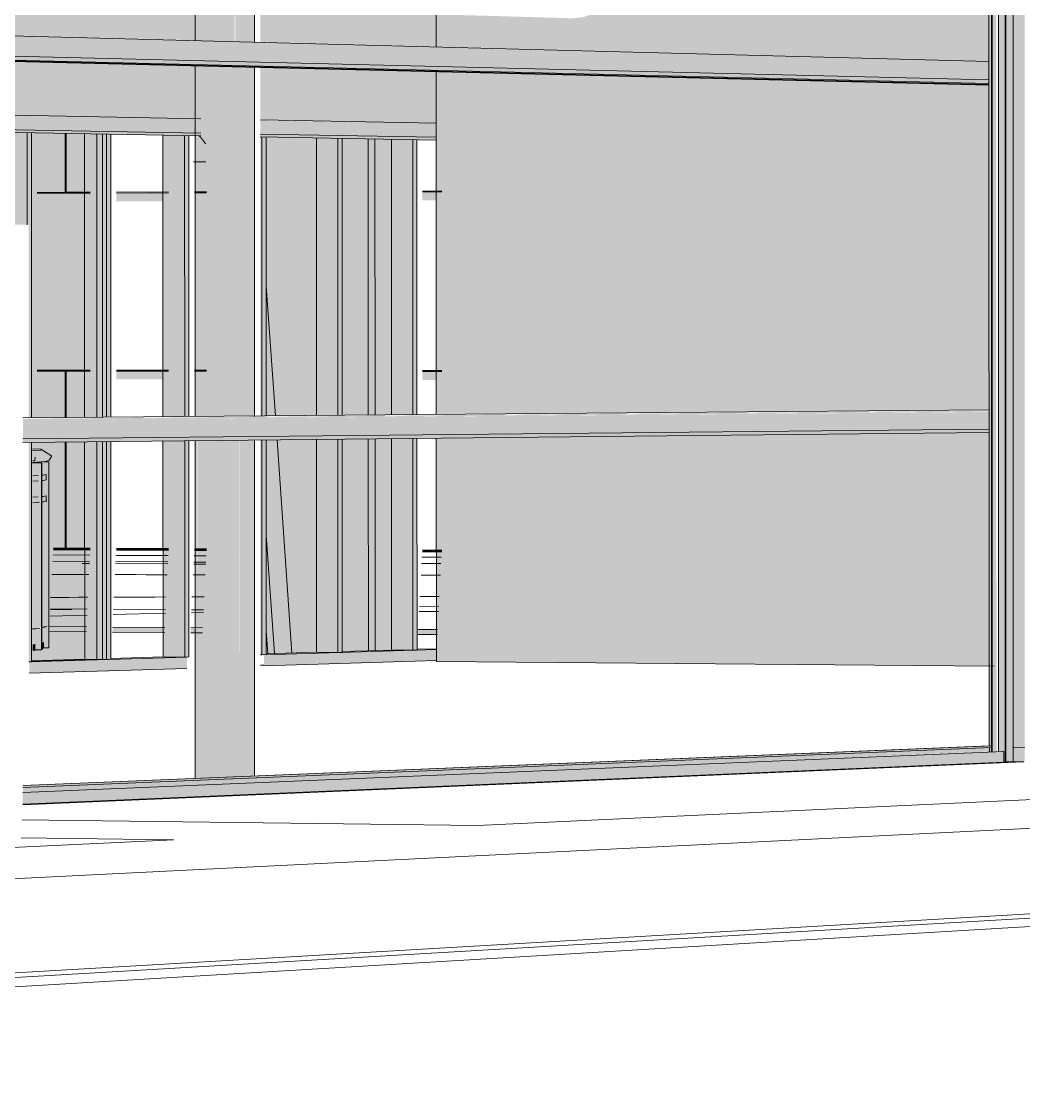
# Model space of a CAD drawing. Header units: inches. Extents: x 31156 to 31160, y -65 to 66.
# Drawn here: x 31156.4331 to 31156.4838, y 59.1287 to 59.1821 of the extents above; entities that cross this region are included whole.
import ezdxf

# ---------------------------------------------------------------- set-up
doc = ezdxf.new("R2010")
doc.units = ezdxf.units.IN
doc.header["$MEASUREMENT"] = 0
doc.linetypes.add('Dash 1_16_', pattern=[0.125, 0.0625, -0.0625])
doc.linetypes.add('Hidden', pattern=[0.28125, 0.1875, -0.09375])
for name, color, linetype, lineweight in [('A-FLOR', 192, 'Continuous', 13), ('A-FLOR-CLRS', 90, 'Dash 1_16_', 9), ('A-FLOR-HRAL', 11, 'Continuous', 9), ('A-FLOR-OTLN', 90, 'Continuous', 9), ('A-GLAZ-CURT', 52, 'Continuous', 9), ('A-GLAZ-CWMG', 51, 'Continuous', 9), ('A-PROP-SBCK', 71, 'Hidden', 50), ('A-WALL-PATT', 111, 'Continuous', 13), ('C-BLDG-PADS', 91, 'Continuous', 9), ('C-TOPO', 7, 'Continuous', 9), ('Conc', 7, 'Continuous', 9), ('EOP-PR', 4, 'Continuous', 9), ('I-WALL', 2, 'Continuous', 13), ('L-SITE-WALL', 31, 'Continuous', 13), ('Q-SPCQ', 91, 'Continuous', 9), ('S-BEAM', 12, 'Continuous', 9), ('S-COLS', 52, 'Continuous', 9)]:
    doc.layers.add(name, color=color, linetype=linetype, lineweight=lineweight)

# ---------------------------------------------------------------- blocks, each defined once
blk = doc.blocks.new('FP_7-Looking North East')
at = {"layer": 'Q-SPCQ'}
for p, q in [((31156.442134, 59.176327), (31156.442142, 59.176318)), ((31156.442142, 59.176318), (31156.44215, 59.176309)), ((31156.44215, 59.176309), (31156.442158, 59.1763)), ((31156.442158, 59.1763), (31156.442166, 59.176291)), ((31156.442166, 59.176291), (31156.442174, 59.176282)), ((31156.442174, 59.176282), (31156.442182, 59.176273)), ((31156.442182, 59.176273), (31156.442189, 59.176264)), ((31156.442189, 59.176264), (31156.442197, 59.176255)), ((31156.442197, 59.176255), (31156.442205, 59.176246)), ((31156.442205, 59.176246), (31156.442213, 59.176237)), ((31156.442213, 59.176237), (31156.44222, 59.176228)), ((31156.44222, 59.176228), (31156.442228, 59.176219)), ((31156.442228, 59.176219), (31156.442236, 59.17621)), ((31156.442236, 59.17621), (31156.442243, 59.1762)), ((31156.442243, 59.1762), (31156.442251, 59.176191)), ((31156.442251, 59.176191), (31156.442258, 59.176182)), ((31156.442258, 59.176182), (31156.442266, 59.176173)), ((31156.442266, 59.176173), (31156.442273, 59.176164)), ((31156.442273, 59.176164), (31156.44228, 59.176155)), ((31156.44228, 59.176155), (31156.442288, 59.176146)), ((31156.442288, 59.176146), (31156.442295, 59.176137)), ((31156.442295, 59.176137), (31156.442302, 59.176128)), ((31156.442302, 59.176128), (31156.442309, 59.176119)), ((31156.442309, 59.176119), (31156.442317, 59.17611)), ((31156.442317, 59.17611), (31156.442324, 59.176101)), ((31156.442324, 59.176101), (31156.442331, 59.176092)), ((31156.442331, 59.176092), (31156.442338, 59.176083)), ((31156.442338, 59.176083), (31156.442345, 59.176074)), ((31156.442345, 59.176074), (31156.442352, 59.176065)), ((31156.442352, 59.176065), (31156.442359, 59.176056)), ((31156.442359, 59.176056), (31156.442365, 59.176047)), ((31156.442365, 59.176047), (31156.442372, 59.176038)), ((31156.442372, 59.176038), (31156.442379, 59.176029)), ((31156.442379, 59.176029), (31156.442386, 59.17602)), ((31156.442386, 59.17602), (31156.442392, 59.176011)), ((31156.442392, 59.176011), (31156.442399, 59.176002)), ((31156.442399, 59.176002), (31156.442405, 59.175993)), ((31156.442405, 59.175993), (31156.442412, 59.175984)), ((31156.442412, 59.175984), (31156.442418, 59.175975)), ((31156.442418, 59.175975), (31156.442425, 59.175966)), ((31156.442425, 59.175966), (31156.442431, 59.175957)), ((31156.442431, 59.175957), (31156.442437, 59.175948)), ((31156.442437, 59.175948), (31156.442443, 59.175939)), ((31156.442443, 59.175939), (31156.44245, 59.17593)), ((31156.44245, 59.17593), (31156.442456, 59.175921)), ((31156.442456, 59.175921), (31156.442462, 59.175912))]:
    blk.add_line(p, q, dxfattribs=at)
blk = doc.blocks.new('FP_22-Looking North East')
at = {"layer": 'A-WALL-PATT', "lineweight": 9}
for p, q in [((31156.435376, 59.17645), (31156.435376, 59.173466)), ((31156.435421, 59.173466), (31156.435421, 59.176449)), ((31156.407569, 59.173371), (31156.407405, 59.173371)), ((31156.410889, 59.173383), (31156.409044, 59.173376)), ((31156.42443, 59.173429), (31156.421599, 59.173419)), ((31156.42443, 59.173383), (31156.421599, 59.173373)), ((31156.426899, 59.173437), (31156.425779, 59.173433)), ((31156.426855, 59.173391), (31156.425779, 59.173387)), ((31156.426856, 59.171893), (31156.426855, 59.173391)), ((31156.428559, 59.173443), (31156.426899, 59.173437)), ((31156.428559, 59.173397), (31156.426899, 59.173391)), ((31156.4269, 59.171892), (31156.426899, 59.173391)), ((31156.432628, 59.173457), (31156.429899, 59.173448)), ((31156.432628, 59.17341), (31156.429899, 59.173401)), ((31156.435376, 59.173466), (31156.433959, 59.173461)), ((31156.436638, 59.173424), (31156.433959, 59.173415)), ((31156.436638, 59.173471), (31156.435421, 59.173466)), ((31156.440592, 59.173484), (31156.43796, 59.173475)), ((31156.440592, 59.173437), (31156.43796, 59.173429)), ((31156.442508, 59.173491), (31156.441905, 59.173489)), ((31156.442508, 59.173444), (31156.441905, 59.173442)), ((31156.454386, 59.173531), (31156.453409, 59.173528)), ((31156.454386, 59.173484), (31156.453409, 59.173481)), ((31156.407569, 59.173325), (31156.407405, 59.173325)), ((31156.410029, 59.173334), (31156.409044, 59.17333)), ((31156.410029, 59.173334), (31156.410029, 59.171911)), ((31156.410889, 59.173337), (31156.410073, 59.173334)), ((31156.410073, 59.173334), (31156.410073, 59.171911)), ((31156.436639, 59.164479), (31156.433959, 59.164482)), ((31156.435377, 59.164434), (31156.433959, 59.164436)), ((31156.435377, 59.164434), (31156.435377, 59.162076)), ((31156.436639, 59.164433), (31156.435421, 59.164434)), ((31156.435422, 59.162076), (31156.435421, 59.164434)), ((31156.440592, 59.164475), (31156.437961, 59.164478)), ((31156.440592, 59.164428), (31156.437961, 59.164431)), ((31156.442509, 59.164473), (31156.441906, 59.164474)), ((31156.442509, 59.164426), (31156.441906, 59.164427)), ((31156.454387, 59.16446), (31156.453409, 59.164461)), ((31156.454387, 59.164413), (31156.453409, 59.164414)), ((31156.435377, 59.160833), (31156.435378, 59.155495)), ((31156.435422, 59.155495), (31156.435422, 59.160833)), ((31156.435378, 59.155495), (31156.434782, 59.155498)), ((31156.43664, 59.155488), (31156.435422, 59.155495)), ((31156.440593, 59.155466), (31156.437961, 59.155481)), ((31156.44251, 59.155455), (31156.441906, 59.155459)), ((31156.454388, 59.155389), (31156.45341, 59.155395))]:
    blk.add_line(p, q, dxfattribs=at)

msp = doc.modelspace()

# ---------------------------------------------------------------- hatches: boundary and pattern name
at = {"layer": 'A-FLOR', "lineweight": 5}
msp.add_hatch(color=256, dxfattribs=at).paths.add_polyline_path([(31156.436446, 59.151259), (31156.436444, 59.151515), (31156.434591, 59.151529), (31156.434591, 59.151273), (31156.436444, 59.151259)], flags=0)
h = msp.add_hatch(color=256, dxfattribs=at)
h.paths.add_polyline_path([(31156.45418, 59.151123), (31156.454177, 59.151381), (31156.453203, 59.151389), (31156.453203, 59.15113), (31156.454177, 59.151123)], flags=0)
h.paths.add_polyline_path([(31156.442312, 59.151214), (31156.442308, 59.151471), (31156.441709, 59.151475), (31156.441709, 59.151218), (31156.442308, 59.151214)], flags=0)
h.paths.add_polyline_path([(31156.440396, 59.151229), (31156.440395, 59.151485), (31156.437767, 59.151505), (31156.437767, 59.151249), (31156.440395, 59.151229)], flags=0)
h = msp.add_hatch(color=256, dxfattribs=at)
h.paths.add_polyline_path([(31156.433725, 59.150328), (31156.43387, 59.150349), (31156.43387, 59.150616), (31156.433725, 59.150599), (31156.433725, 59.150427)], flags=0)
h.paths.add_polyline_path([(31156.434194, 59.150412), (31156.434263, 59.150437), (31156.434263, 59.150707), (31156.434194, 59.150682), (31156.434194, 59.150556)], flags=0)
at = {"layer": 'A-FLOR-HRAL', "lineweight": 5}
h = msp.add_hatch(color=256, dxfattribs=at)
h.paths.add_polyline_path([(31156.434261, 59.160398), (31156.434288, 59.160424), (31156.434241, 59.160403)], flags=0)
h.paths.add_polyline_path([(31156.433722, 59.160087), (31156.434613, 59.160139), (31156.434596, 59.16022), (31156.434377, 59.160387), (31156.433961, 59.160455), (31156.433912, 59.160483), (31156.433724, 59.160399), (31156.433722, 59.160153)], flags=0)
h.paths.add_polyline_path([(31156.434613, 59.160139), (31156.434677, 59.160148), (31156.434667, 59.160248), (31156.434616, 59.16028)], flags=0)
h.paths.add_polyline_path([(31156.434467, 59.160377), (31156.43451, 59.16039), (31156.434288, 59.160424)], flags=0)
h.paths.add_polyline_path([(31156.434616, 59.16028), (31156.434599, 59.160332), (31156.434467, 59.160377)], flags=0)
h.paths.add_polyline_path([(31156.433971, 59.160419), (31156.434077, 59.160472), (31156.433969, 59.160427)], flags=0)
for points in [[(31156.433724, 59.159808), (31156.434241, 59.159851), (31156.434362, 59.159865), (31156.434405, 59.159905), (31156.434484, 59.159909), (31156.434619, 59.160001), (31156.434677, 59.160148), (31156.434239, 59.160109), (31156.433722, 59.160087), (31156.433723, 59.159816)], [(31156.434005, 59.159806), (31156.434005, 59.159821), (31156.433942, 59.159806)], [(31156.433726, 59.151402), (31156.434077, 59.151434), (31156.434077, 59.157808), (31156.433725, 59.15778), (31156.433726, 59.152617)], [(31156.434196, 59.151467), (31156.434446, 59.151539), (31156.434445, 59.157869), (31156.434402, 59.157855), (31156.434196, 59.157805), (31156.434196, 59.152617)], [(31156.434179, 59.150348), (31156.434191, 59.15035), (31156.434179, 59.152617)]]:
    msp.add_hatch(color=256, dxfattribs=at).paths.add_polyline_path(points, flags=0)
h = msp.add_hatch(color=256, dxfattribs=at)
h.paths.add_polyline_path([(31156.434009, 59.158076), (31156.434009, 59.158077), (31156.434009, 59.158077)], flags=0)
h.paths.add_polyline_path([(31156.434179, 59.150348), (31156.434179, 59.159806), (31156.433725, 59.159806), (31156.433731, 59.159162), (31156.434009, 59.15914), (31156.434009, 59.15889), (31156.433725, 59.158868), (31156.433732, 59.158077), (31156.434009, 59.158052), (31156.434009, 59.157808), (31156.434077, 59.157808), (31156.434077, 59.151434), (31156.433726, 59.151402), (31156.433726, 59.150619), (31156.433871, 59.150616), (31156.433871, 59.150349)], flags=0)
h = msp.add_hatch(color=256, dxfattribs=at)
h.paths.add_polyline_path([(31156.434275, 59.158912), (31156.434196, 59.15889), (31156.434196, 59.158138), (31156.434275, 59.158138), (31156.434275, 59.15889)], flags=0)
h.paths.add_polyline_path([(31156.434553, 59.150461), (31156.434553, 59.159853), (31156.434063, 59.159826), (31156.434196, 59.159807), (31156.434196, 59.159216), (31156.434402, 59.159204), (31156.434402, 59.158934), (31156.434275, 59.158912), (31156.434275, 59.158138), (31156.434402, 59.158125), (31156.434402, 59.157869), (31156.434445, 59.157869), (31156.434446, 59.151539), (31156.434196, 59.151434), (31156.434196, 59.150731), (31156.434264, 59.150707), (31156.434264, 59.150462)], flags=0)
h = msp.add_hatch(color=256, dxfattribs=at)
h.paths.add_polyline_path([(31156.433724, 59.158875), (31156.434008, 59.15889), (31156.434008, 59.159162), (31156.433724, 59.159146), (31156.433724, 59.159069)], flags=0)
h.paths.add_polyline_path([(31156.434192, 59.158906), (31156.4344, 59.158934), (31156.4344, 59.159204), (31156.434192, 59.159176), (31156.434192, 59.158988)], flags=0)
h = msp.add_hatch(color=256, dxfattribs=at)
h.paths.add_polyline_path([(31156.433724, 59.157787), (31156.434009, 59.157805), (31156.434008, 59.158076), (31156.433724, 59.158059), (31156.433724, 59.157982)], flags=0)
h.paths.add_polyline_path([(31156.434192, 59.157822), (31156.4344, 59.157855), (31156.4344, 59.158125), (31156.434192, 59.158093), (31156.434192, 59.157905)], flags=0)
at = {"layer": 'A-FLOR-HRAL', "lineweight": 5, "transparency": 33554466}
for points in [[(31156.433724, 59.151403), (31156.434077, 59.151434), (31156.434077, 59.157808), (31156.433724, 59.15779), (31156.433724, 59.152617)], [(31156.434078, 59.151434), (31156.434077, 59.157808), (31156.434008, 59.15778), (31156.434009, 59.151434), (31156.434077, 59.151434)], [(31156.434193, 59.151467), (31156.434446, 59.151539), (31156.434445, 59.157869), (31156.434192, 59.157805), (31156.434193, 59.152617)], [(31156.434446, 59.151539), (31156.434445, 59.157869), (31156.434376, 59.15785), (31156.434377, 59.15154)]]:
    msp.add_hatch(color=256, dxfattribs=at).paths.add_polyline_path(points, flags=0)
at = {"layer": 'A-GLAZ-CURT', "lineweight": 5, "transparency": 33554458}
h = msp.add_hatch(color=256, dxfattribs=at)
h.paths.add_polyline_path([(31156.433672, 59.149762), (31156.43725, 59.149871), (31156.437249, 59.160861), (31156.433672, 59.160824), (31156.433672, 59.149871)], flags=0)
h.paths.add_polyline_path([(31156.433672, 59.162069), (31156.437249, 59.162098), (31156.437248, 59.176402), (31156.433671, 59.176465), (31156.433672, 59.162231)], flags=0)
at = {"layer": 'A-GLAZ-CWMG', "lineweight": 5}
for points in [[(31156.482833, 59.144708), (31156.482829, 59.197), (31156.482774, 59.197002), (31156.482774, 59.196301), (31156.482492, 59.196301), (31156.482496, 59.145207), (31156.482778, 59.145205), (31156.482778, 59.144708), (31156.482829, 59.144708)], [(31156.482877, 59.144688), (31156.482873, 59.197261), (31156.482828, 59.197232), (31156.482832, 59.144689)], [(31156.482877, 59.144688), (31156.483239, 59.144704), (31156.483219, 59.197251), (31156.482873, 59.197261), (31156.482877, 59.145205)], [(31156.482049, 59.145188), (31156.482398, 59.145217), (31156.482394, 59.19632), (31156.482045, 59.19634), (31156.482049, 59.145205)], [(31156.433448, 59.171824), (31156.433447, 59.176469), (31156.432341, 59.176489), (31156.432341, 59.171834), (31156.433037, 59.171827)], [(31156.433561, 59.149169), (31156.437566, 59.149293), (31156.437566, 59.149871), (31156.433561, 59.14975)], [(31156.437566, 59.149293), (31156.441515, 59.149417), (31156.441515, 59.14999), (31156.437566, 59.149871)], [(31156.445409, 59.149538), (31156.449248, 59.149657), (31156.449248, 59.150223), (31156.445409, 59.150107)], [(31156.449248, 59.149657), (31156.453033, 59.149775), (31156.453033, 59.150337), (31156.449248, 59.150223)], [(31156.453033, 59.149775), (31156.454115, 59.149809), (31156.454112, 59.150369), (31156.453033, 59.150337)], [(31156.433232, 59.142557), (31156.482776, 59.144684), (31156.482776, 59.145216), (31156.433232, 59.143141)], [(31156.433234, 59.143393), (31156.482145, 59.145428), (31156.482145, 59.145511), (31156.433234, 59.143493)], [(31156.433234, 59.143143), (31156.482041, 59.145217), (31156.482041, 59.145489), (31156.433234, 59.143473)], [(31156.482145, 59.145192), (31156.482177, 59.145217), (31156.482145, 59.145205)]]:
    msp.add_hatch(color=256, dxfattribs=at).paths.add_polyline_path(points, flags=0)
h = msp.add_hatch(color=256, dxfattribs=at)
h.paths.add_polyline_path([(31156.482493, 59.180135), (31156.482831, 59.180137), (31156.482829, 59.196847), (31156.482774, 59.196846), (31156.482774, 59.196301), (31156.482492, 59.196301), (31156.482493, 59.180807)], flags=0)
h.paths.add_polyline_path([(31156.483236, 59.18014), (31156.48382, 59.180144), (31156.483819, 59.196862), (31156.483235, 59.196853), (31156.483236, 59.181012)], flags=0)
h = msp.add_hatch(color=256, dxfattribs=at)
h.paths.add_polyline_path([(31156.482041, 59.145188), (31156.482145, 59.145217), (31156.482145, 59.145419), (31156.482041, 59.145415), (31156.482041, 59.145205)], flags=0)
h.paths.add_polyline_path([(31156.482145, 59.145511), (31156.482141, 59.196004), (31156.482015, 59.196002), (31156.482041, 59.145512)], flags=0)
h.paths.add_polyline_path([(31156.482141, 59.196095), (31156.482141, 59.196335), (31156.482037, 59.196341), (31156.482037, 59.196101)], flags=0)
h = msp.add_hatch(color=256, dxfattribs=at)
h.paths.add_polyline_path([(31156.483823, 59.145428), (31156.48382, 59.180144), (31156.483236, 59.18014), (31156.483239, 59.145434)], flags=0)
h.paths.add_polyline_path([(31156.482833, 59.145439), (31156.482829, 59.180137), (31156.482493, 59.180135), (31156.482496, 59.145442), (31156.482829, 59.145439)], flags=0)
h = msp.add_hatch(color=256, dxfattribs=at)
h.paths.add_polyline_path([(31156.433535, 59.14975), (31156.433672, 59.149754), (31156.433671, 59.160824), (31156.433534, 59.160823), (31156.433535, 59.150217)], flags=0)
h.paths.add_polyline_path([(31156.433534, 59.162068), (31156.433671, 59.162069), (31156.43367, 59.176465), (31156.433447, 59.176469), (31156.433448, 59.171824), (31156.433534, 59.171823), (31156.433534, 59.162231)], flags=0)
h = msp.add_hatch(color=256, dxfattribs=at)
h.paths.add_polyline_path([(31156.43725, 59.149874), (31156.437249, 59.160861), (31156.436355, 59.160852), (31156.436356, 59.149877), (31156.436465, 59.14988)], flags=0)
h.paths.add_polyline_path([(31156.436355, 59.162091), (31156.437249, 59.162098), (31156.437248, 59.176402), (31156.436354, 59.176418), (31156.436355, 59.163318)], flags=0)
h = msp.add_hatch(color=256, dxfattribs=at)
h.paths.add_polyline_path([(31156.437456, 59.149872), (31156.437456, 59.160864), (31156.437249, 59.160861), (31156.43725, 59.149874)], flags=0)
h.paths.add_polyline_path([(31156.437249, 59.162098), (31156.437456, 59.1621), (31156.437455, 59.176399), (31156.437248, 59.176402), (31156.437249, 59.163317)], flags=0)
h = msp.add_hatch(color=256, dxfattribs=at)
h.paths.add_polyline_path([(31156.437456, 59.149868), (31156.437676, 59.149874), (31156.437676, 59.160866), (31156.437456, 59.160864), (31156.437456, 59.150217)], flags=0)
h.paths.add_polyline_path([(31156.437456, 59.1621), (31156.437675, 59.162102), (31156.437675, 59.176395), (31156.437455, 59.176399), (31156.437456, 59.16359)], flags=0)
h = msp.add_hatch(color=256, dxfattribs=at)
h.paths.add_polyline_path([(31156.441407, 59.149991), (31156.441406, 59.160904), (31156.440311, 59.160893), (31156.440312, 59.149996), (31156.44042, 59.149999)], flags=0)
h.paths.add_polyline_path([(31156.440311, 59.162123), (31156.441406, 59.162132), (31156.441405, 59.176329), (31156.44031, 59.176349), (31156.440311, 59.16223)], flags=0)
h = msp.add_hatch(color=256, dxfattribs=at)
h.paths.add_polyline_path([(31156.441407, 59.149987), (31156.441624, 59.149993), (31156.441623, 59.160907), (31156.441406, 59.160904), (31156.441407, 59.155022)], flags=0)
h.paths.add_polyline_path([(31156.441406, 59.162132), (31156.441623, 59.162134), (31156.441622, 59.176325), (31156.441405, 59.176329), (31156.441406, 59.16223)], flags=0)
h = msp.add_hatch(color=256, dxfattribs=at)
h.paths.add_polyline_path([(31156.445302, 59.150104), (31156.445301, 59.160945), (31156.445232, 59.160944), (31156.445233, 59.150105)], flags=0)
h.paths.add_polyline_path([(31156.445232, 59.162163), (31156.445301, 59.162164), (31156.4453, 59.176261), (31156.445231, 59.176262), (31156.445232, 59.16223)], flags=0)
h = msp.add_hatch(color=256, dxfattribs=at)
h.paths.add_polyline_path([(31156.445302, 59.150104), (31156.445516, 59.150111), (31156.445515, 59.160947), (31156.445301, 59.160945), (31156.445302, 59.155022)], flags=0)
h.paths.add_polyline_path([(31156.445301, 59.162164), (31156.445515, 59.162165), (31156.445514, 59.176257), (31156.4453, 59.176261), (31156.445301, 59.16223)], flags=0)
h = msp.add_hatch(color=256, dxfattribs=at)
h.paths.add_polyline_path([(31156.449142, 59.150224), (31156.449142, 59.160985), (31156.448057, 59.160973), (31156.448058, 59.150229), (31156.448445, 59.150229)], flags=0)
h.paths.add_polyline_path([(31156.448057, 59.162186), (31156.449141, 59.162195), (31156.44914, 59.176193), (31156.448056, 59.176212), (31156.448057, 59.16223)], flags=0)
h = msp.add_hatch(color=256, dxfattribs=at)
h.paths.add_polyline_path([(31156.449142, 59.15022), (31156.449353, 59.150226), (31156.449352, 59.160987), (31156.449142, 59.160985), (31156.449142, 59.155022)], flags=0)
h.paths.add_polyline_path([(31156.449141, 59.162195), (31156.449352, 59.162197), (31156.449351, 59.17619), (31156.44914, 59.176193), (31156.449141, 59.16359)], flags=0)
h = msp.add_hatch(color=256, dxfattribs=at)
h.paths.add_polyline_path([(31156.452929, 59.150338), (31156.452928, 59.161024), (31156.45185, 59.161013), (31156.451851, 59.150342), (31156.451954, 59.150346)], flags=0)
h.paths.add_polyline_path([(31156.45185, 59.162217), (31156.452928, 59.162226), (31156.452927, 59.176127), (31156.451849, 59.176146), (31156.45185, 59.16341)], flags=0)
h = msp.add_hatch(color=256, dxfattribs=at)
h.paths.add_polyline_path([(31156.452929, 59.150334), (31156.453137, 59.15034), (31156.453136, 59.161026), (31156.452928, 59.161024), (31156.452929, 59.155021)], flags=0)
h.paths.add_polyline_path([(31156.452928, 59.162226), (31156.453136, 59.162227), (31156.453135, 59.176123), (31156.452927, 59.176127), (31156.452928, 59.16359)], flags=0)
at = {"layer": 'A-GLAZ-CWMG'}
h = msp.add_hatch(color=256, dxfattribs=at)
h.paths.add_polyline_path([(31156.483779, 59.144698), (31156.483823, 59.1447), (31156.483823, 59.145428), (31156.483239, 59.145428), (31156.483239, 59.144704)], flags=0)
h.paths.add_polyline_path([(31156.482833, 59.144708), (31156.482829, 59.145439), (31156.482496, 59.145428), (31156.482496, 59.145207), (31156.482778, 59.145205), (31156.482778, 59.144709), (31156.482829, 59.144708)], flags=0)
at = {"layer": 'I-WALL', "lineweight": 5}
h = msp.add_hatch(color=256, dxfattribs=at)
h.paths.add_polyline_path([(31156.482279, 59.149525), (31156.482275, 59.161329), (31156.454112, 59.161036), (31156.454113, 59.14976), (31156.482275, 59.149525)], flags=0)
h.paths.add_polyline_path([(31156.454112, 59.162235), (31156.482278, 59.162466), (31156.482275, 59.178892), (31156.454111, 59.179571), (31156.454112, 59.163406)], flags=0)
h.paths.add_polyline_path([(31156.482277, 59.18008), (31156.482275, 59.187718), (31156.46785, 59.188186), (31156.468131, 59.187836), (31156.468449, 59.18721), (31156.468628, 59.186601), (31156.468692, 59.185931), (31156.468628, 59.185259), (31156.468439, 59.184613), (31156.468131, 59.184015), (31156.467717, 59.183491), (31156.467214, 59.18306), (31156.466639, 59.182737), (31156.465966, 59.182532), (31156.465368, 59.182466), (31156.462142, 59.182537), (31156.462003, 59.182466), (31156.461522, 59.182311), (31156.460991, 59.182253), (31156.454111, 59.182454), (31156.454111, 59.180825), (31156.482275, 59.18008)], flags=0)
at = {"layer": 'L-SITE-WALL', "lineweight": 5}
h = msp.add_hatch(color=256, dxfattribs=at)
h.paths.add_polyline_path([(31156.454111, 59.176951), (31156.45411, 59.179571), (31156.445228, 59.179784), (31156.445231, 59.177121), (31156.45411, 59.176951)], flags=0)
h.paths.add_polyline_path([(31156.442224, 59.177179), (31156.442222, 59.179857), (31156.418435, 59.180427), (31156.418437, 59.177634), (31156.442222, 59.177179)], flags=0)
h.paths.add_polyline_path([(31156.454111, 59.180825), (31156.45411, 59.182454), (31156.445228, 59.182713), (31156.445231, 59.181059), (31156.45411, 59.180825)], flags=0)
h.paths.add_polyline_path([(31156.442223, 59.181138), (31156.442222, 59.182801), (31156.418435, 59.183494), (31156.418437, 59.181764), (31156.442222, 59.181138)], flags=0)
h.paths.add_polyline_path([(31156.407775, 59.206897), (31156.405447, 59.207057), (31156.405451, 59.206952)], flags=0)
h = msp.add_hatch(color=256, dxfattribs=at)
h.paths.add_polyline_path([(31156.454111, 59.176947), (31156.454111, 59.176951), (31156.45411, 59.176947)], flags=0)
h.paths.add_polyline_path([(31156.442224, 59.177174), (31156.442222, 59.177179), (31156.442222, 59.177174)], flags=0)
at = {"layer": 'S-BEAM', "lineweight": 5}
for points in [[(31156.482016, 59.180003), (31156.482015, 59.180069), (31156.418146, 59.181733), (31156.418148, 59.181673), (31156.482015, 59.180003)], [(31156.436639, 59.164014), (31156.436638, 59.164455), (31156.433959, 59.164458), (31156.43396, 59.164017), (31156.436638, 59.164014)]]:
    msp.add_hatch(color=256, dxfattribs=at).paths.add_polyline_path(points, flags=0)
h = msp.add_hatch(color=256, dxfattribs=at)
h.paths.add_polyline_path([(31156.693753, 59.173959), (31156.693753, 59.174335), (31156.693172, 59.174334), (31156.693174, 59.173973)], flags=0)
h.paths.add_polyline_path([(31156.692153, 59.173998), (31156.692153, 59.174376), (31156.69147, 59.174375), (31156.691473, 59.174015)], flags=0)
h.paths.add_polyline_path([(31156.482016, 59.179138), (31156.482015, 59.180003), (31156.418146, 59.181673), (31156.418148, 59.1807), (31156.482015, 59.179138)], flags=0)
h = msp.add_hatch(color=256, dxfattribs=at)
h.paths.add_polyline_path([(31156.693753, 59.173852), (31156.693724, 59.17396), (31156.693172, 59.173973), (31156.693175, 59.173866), (31156.693592, 59.173856)], flags=0)
h.paths.add_polyline_path([(31156.691991, 59.173895), (31156.692108, 59.173999), (31156.69147, 59.174015), (31156.691474, 59.173907)], flags=0)
h.paths.add_polyline_path([(31156.482017, 59.178956), (31156.482015, 59.179138), (31156.418146, 59.1807), (31156.418149, 59.180495), (31156.482016, 59.178956)], flags=0)
h = msp.add_hatch(color=256, dxfattribs=at)
h.paths.add_polyline_path([(31156.69376, 59.173809), (31156.69376, 59.173828), (31156.69376, 59.173809)], flags=0)
h.paths.add_polyline_path([(31156.691651, 59.17386), (31156.691651, 59.173878), (31156.691651, 59.17386)], flags=0)
h.paths.add_polyline_path([(31156.482024, 59.178882), (31156.482022, 59.178914), (31156.418152, 59.180448), (31156.418155, 59.180413), (31156.482023, 59.178882)], flags=0)
h = msp.add_hatch(color=256, dxfattribs=at)
h.paths.add_polyline_path([(31156.69376, 59.173828), (31156.693757, 59.173852), (31156.69376, 59.173828)], flags=0)
h.paths.add_polyline_path([(31156.691651, 59.173878), (31156.691651, 59.173903), (31156.69148, 59.173882)], flags=0)
h.paths.add_polyline_path([(31156.482024, 59.178914), (31156.482023, 59.178956), (31156.418153, 59.180495), (31156.418155, 59.180448), (31156.482022, 59.178914)], flags=0)
h = msp.add_hatch(color=256, dxfattribs=at)
h.paths.add_polyline_path([(31156.454111, 59.17691), (31156.45411, 59.176947), (31156.445229, 59.177097), (31156.445231, 59.177079), (31156.45411, 59.17691)], flags=0)
h.paths.add_polyline_path([(31156.442224, 59.177136), (31156.442222, 59.177174), (31156.418436, 59.177605), (31156.418438, 59.17759), (31156.442222, 59.177136)], flags=0)
h = msp.add_hatch(color=256, dxfattribs=at)
h.paths.add_polyline_path([(31156.454111, 59.176245), (31156.45411, 59.17691), (31156.445229, 59.177079), (31156.445231, 59.176403), (31156.45411, 59.176245)], flags=0)
h.paths.add_polyline_path([(31156.442224, 59.176457), (31156.442222, 59.177136), (31156.418436, 59.17759), (31156.418438, 59.176881), (31156.442222, 59.176457)], flags=0)
h = msp.add_hatch(color=256, dxfattribs=at)
h.paths.add_polyline_path([(31156.454112, 59.176106), (31156.45411, 59.176245), (31156.445229, 59.176403), (31156.445231, 59.176262), (31156.45411, 59.176106)], flags=0)
h.paths.add_polyline_path([(31156.442224, 59.176315), (31156.442222, 59.176457), (31156.418436, 59.176881), (31156.418438, 59.176733), (31156.442223, 59.176315)], flags=0)
h = msp.add_hatch(color=256, dxfattribs=at)
h.paths.add_polyline_path([(31156.421599, 59.172956), (31156.42443, 59.172965), (31156.42443, 59.173403), (31156.421599, 59.173394)], flags=0)
h.paths.add_polyline_path([(31156.425779, 59.172969), (31156.428559, 59.172978), (31156.428559, 59.173417), (31156.425779, 59.173408)], flags=0)
h.paths.add_polyline_path([(31156.433959, 59.172995), (31156.436638, 59.173004), (31156.436638, 59.173445), (31156.433959, 59.173436)], flags=0)
h = msp.add_hatch(color=256, dxfattribs=at)
h.paths.add_polyline_path([(31156.429899, 59.172982), (31156.432628, 59.172991), (31156.432628, 59.173431), (31156.429899, 59.173422)], flags=0)
h.paths.add_polyline_path([(31156.43796, 59.173008), (31156.440592, 59.173017), (31156.440592, 59.173458), (31156.43796, 59.17345)], flags=0)
h.paths.add_polyline_path([(31156.441905, 59.173021), (31156.442509, 59.173023), (31156.442507, 59.173465), (31156.441905, 59.173463)], flags=0)
h.paths.add_polyline_path([(31156.453409, 59.173057), (31156.454386, 59.173061), (31156.454385, 59.173505), (31156.453409, 59.173502)], flags=0)
h = msp.add_hatch(color=256, dxfattribs=at)
h.paths.add_polyline_path([(31156.454387, 59.163991), (31156.454385, 59.164436), (31156.45341, 59.164437), (31156.453411, 59.163992), (31156.454385, 59.163991)], flags=0)
h.paths.add_polyline_path([(31156.442509, 59.164006), (31156.442507, 59.164448), (31156.441906, 59.164449), (31156.441907, 59.164007), (31156.442507, 59.164006)], flags=0)
h.paths.add_polyline_path([(31156.440593, 59.164009), (31156.440592, 59.164451), (31156.437961, 59.164453), (31156.437962, 59.164012), (31156.440592, 59.164009)], flags=0)
h = msp.add_hatch(color=256, dxfattribs=at)
h.paths.add_polyline_path([(31156.433234, 59.161967), (31156.482018, 59.162383), (31156.482015, 59.162441), (31156.433234, 59.162026), (31156.433234, 59.161975)], flags=0)
h.paths.add_polyline_path([(31156.691472, 59.164112), (31156.692109, 59.164147), (31156.692082, 59.164157), (31156.691472, 59.164131)], flags=0)
h.paths.add_polyline_path([(31156.693173, 59.164126), (31156.693754, 59.164151), (31156.693753, 59.164171), (31156.693173, 59.164145)], flags=0)
h = msp.add_hatch(color=256, dxfattribs=at)
h.paths.add_polyline_path([(31156.433234, 59.16102), (31156.482018, 59.161507), (31156.482015, 59.162372), (31156.433234, 59.161967), (31156.433234, 59.161036)], flags=0)
h.paths.add_polyline_path([(31156.691472, 59.163601), (31156.692154, 59.163607), (31156.692153, 59.164117), (31156.691472, 59.164112)], flags=0)
h.paths.add_polyline_path([(31156.693173, 59.163618), (31156.693754, 59.163623), (31156.693753, 59.164131), (31156.693173, 59.164126)], flags=0)
h = msp.add_hatch(color=256, dxfattribs=at)
h.paths.add_polyline_path([(31156.433234, 59.16083), (31156.482018, 59.161334), (31156.482015, 59.161507), (31156.433234, 59.16102)], flags=0)
h.paths.add_polyline_path([(31156.691472, 59.163498), (31156.691992, 59.163504), (31156.692108, 59.163607), (31156.691472, 59.163601)], flags=0)
h.paths.add_polyline_path([(31156.693174, 59.163516), (31156.693755, 59.163522), (31156.693725, 59.163623), (31156.693173, 59.163618)], flags=0)
at = {"layer": 'S-COLS', "lineweight": 5}
h = msp.add_hatch(color=256, dxfattribs=at)
h.paths.add_polyline_path([(31156.442052, 59.143862), (31156.443939, 59.14394), (31156.443938, 59.16094), (31156.442051, 59.16092), (31156.442052, 59.144135)], flags=0)
h.paths.add_polyline_path([(31156.442051, 59.162145), (31156.443938, 59.162163), (31156.443937, 59.179795), (31156.44205, 59.179841), (31156.442051, 59.162167)], flags=0)
h.paths.add_polyline_path([(31156.443937, 59.18107), (31156.443936, 59.19819), (31156.443034, 59.19824), (31156.443062, 59.195661), (31156.443119, 59.195597), (31156.443759, 59.195563), (31156.443737, 59.195459), (31156.442049, 59.195435), (31156.44205, 59.18112), (31156.443759, 59.181075)], flags=0)
h = msp.add_hatch(color=256, dxfattribs=at)
h.paths.add_polyline_path([(31156.443939, 59.14394), (31156.444181, 59.14395), (31156.444162, 59.160942), (31156.443938, 59.16094), (31156.443939, 59.144114)], flags=0)
h.paths.add_polyline_path([(31156.443938, 59.16216), (31156.44418, 59.162163), (31156.444179, 59.179789), (31156.443937, 59.179795), (31156.443938, 59.162163)], flags=0)
h.paths.add_polyline_path([(31156.444179, 59.181064), (31156.444178, 59.198176), (31156.443936, 59.19819), (31156.443968, 59.18107), (31156.44414, 59.181065)], flags=0)
h = msp.add_hatch(color=256, dxfattribs=at)
h.paths.add_polyline_path([(31156.444181, 59.14395), (31156.444923, 59.143981), (31156.444922, 59.16095), (31156.44418, 59.160943), (31156.444181, 59.14472)], flags=0)
h.paths.add_polyline_path([(31156.44418, 59.162162), (31156.444922, 59.162168), (31156.444921, 59.179771), (31156.444179, 59.179789), (31156.44418, 59.162235)], flags=0)
h.paths.add_polyline_path([(31156.444921, 59.181045), (31156.444919, 59.198133), (31156.444178, 59.198176), (31156.444179, 59.181064), (31156.444854, 59.181046)], flags=0)
h = msp.add_hatch(color=256, dxfattribs=at)
h.paths.add_polyline_path([(31156.441936, 59.143857), (31156.442052, 59.143862), (31156.442027, 59.16092), (31156.441935, 59.160919), (31156.441936, 59.144138)], flags=0)
h.paths.add_polyline_path([(31156.441935, 59.162144), (31156.442051, 59.162167), (31156.44205, 59.179841), (31156.441934, 59.179843), (31156.441935, 59.162167)], flags=0)
h.paths.add_polyline_path([(31156.44205, 59.18112), (31156.442049, 59.195448), (31156.441933, 59.195431), (31156.441946, 59.181123), (31156.441997, 59.181122)], flags=0)
h = msp.add_hatch(color=256, dxfattribs=at)
h.paths.add_polyline_path([(31156.446824, 59.150191), (31156.448065, 59.150231), (31156.448064, 59.160973), (31156.446072, 59.160952), (31156.446822, 59.150222)], flags=0)
h.paths.add_polyline_path([(31156.44936, 59.150267), (31156.450681, 59.150337), (31156.450675, 59.161), (31156.449359, 59.160987), (31156.44936, 59.150337)], flags=0)
h.paths.add_polyline_path([(31156.445987, 59.162169), (31156.448065, 59.162186), (31156.448064, 59.176213), (31156.445528, 59.176257), (31156.44553, 59.168703), (31156.445982, 59.16223)], flags=0)
h.paths.add_polyline_path([(31156.449359, 59.162196), (31156.45068, 59.162207), (31156.450675, 59.176167), (31156.449358, 59.17619), (31156.449359, 59.163414)], flags=0)
h = msp.add_hatch(color=256, dxfattribs=at)
h.paths.add_polyline_path([(31156.45068, 59.150307), (31156.451017, 59.150337), (31156.451016, 59.161004), (31156.450679, 59.161), (31156.45068, 59.15032)], flags=0)
h.paths.add_polyline_path([(31156.450679, 59.162207), (31156.451016, 59.16221), (31156.451015, 59.17616), (31156.450678, 59.176166), (31156.450679, 59.163406)], flags=0)
h = msp.add_hatch(color=256, dxfattribs=at)
h.paths.add_polyline_path([(31156.451017, 59.150317), (31156.451851, 59.150346), (31156.451849, 59.161013), (31156.451016, 59.161004), (31156.451017, 59.150337)], flags=0)
h.paths.add_polyline_path([(31156.451016, 59.16221), (31156.45185, 59.162217), (31156.451849, 59.176146), (31156.451015, 59.17616), (31156.451016, 59.16359)], flags=0)
h = msp.add_hatch(color=256, dxfattribs=at)
h.paths.add_polyline_path([(31156.445946, 59.150164), (31156.446822, 59.150222), (31156.446072, 59.160952), (31156.445528, 59.160947), (31156.445528, 59.156137), (31156.445941, 59.150223)], flags=0)
h.paths.add_polyline_path([(31156.445528, 59.162165), (31156.445987, 59.162169), (31156.445528, 59.168722), (31156.445528, 59.16223)], flags=0)
h = msp.add_hatch(color=256, dxfattribs=at)
h.paths.add_polyline_path([(31156.442028, 59.143861), (31156.442034, 59.143861), (31156.442028, 59.144138)], flags=0)
h.paths.add_polyline_path([(31156.442027, 59.162144), (31156.442033, 59.162167), (31156.442027, 59.162167)], flags=0)
h = msp.add_hatch(color=256, dxfattribs=at)
h.paths.add_polyline_path([(31156.442034, 59.143861), (31156.442052, 59.143862), (31156.442034, 59.14472)], flags=0)
h.paths.add_polyline_path([(31156.442033, 59.162144), (31156.442051, 59.162145), (31156.442033, 59.162235)], flags=0)
h = msp.add_hatch(color=256, dxfattribs=at)
h.paths.add_polyline_path([(31156.444923, 59.143981), (31156.444934, 59.143981), (31156.444923, 59.144145)], flags=0)
h.paths.add_polyline_path([(31156.444922, 59.162168), (31156.444933, 59.162169), (31156.444922, 59.162169)], flags=0)
msp.add_hatch(color=256, dxfattribs=at).paths.add_polyline_path([(31156.44561, 59.150154), (31156.445946, 59.150164), (31156.445528, 59.156143), (31156.445528, 59.151327), (31156.445605, 59.150223)], flags=0)

# ---------------------------------------------------------------- linework, layer by layer
at = {"layer": 'A-FLOR'}
for p, q in [((31156.436616, 59.155134), (31156.434759, 59.155145)), ((31156.440569, 59.155111), (31156.437938, 59.155126)), ((31156.442486, 59.1551), (31156.441882, 59.155104)), ((31156.454363, 59.155032), (31156.453385, 59.155038)), ((31156.434591, 59.151529), (31156.436446, 59.151515)), ((31156.437767, 59.151505), (31156.440396, 59.151485)), ((31156.441709, 59.151475), (31156.442312, 59.151471)), ((31156.436446, 59.151259), (31156.434591, 59.151273)), ((31156.440396, 59.151229), (31156.437767, 59.151249)), ((31156.442312, 59.151214), (31156.441709, 59.151218)), ((31156.453203, 59.151389), (31156.45418, 59.151381)), ((31156.45418, 59.151123), (31156.453203, 59.15113)), ((31156.43374, 59.150599), (31156.43387, 59.150616)), ((31156.434274, 59.150727), (31156.434274, 59.150458)), ((31156.43387, 59.150344), (31156.43374, 59.150328))]:
    msp.add_line(p, q, dxfattribs=at)
for points in [[(31156.434211, 59.150682, 0), (31156.434263, 59.150707, 0), (31156.434277, 59.150727, 0)], [(31156.434277, 59.150458, 0), (31156.434263, 59.150437, 0), (31156.434211, 59.150412, 0)]]:
    msp.add_polyline3d(points, dxfattribs=at)
at = {"layer": 'A-FLOR-CLRS', "linetype": 'Continuous'}
for p, q in [((31156.454239, 59.152565), (31156.453261, 59.152539)), ((31156.436474, 59.152102), (31156.434615, 59.152053)), ((31156.440431, 59.152205), (31156.437797, 59.152136)), ((31156.442349, 59.152255), (31156.441745, 59.152239))]:
    msp.add_line(p, q, dxfattribs=at)
at = {"layer": 'A-FLOR-HRAL'}
for p, q in [((31156.433725, 59.160418), (31156.434139, 59.160438)), ((31156.434179, 59.159806), (31156.433725, 59.159807)), ((31156.434191, 59.159807), (31156.434179, 59.159806)), ((31156.434179, 59.150348), (31156.434179, 59.159806)), ((31156.434191, 59.159807), (31156.434191, 59.15035)), ((31156.434553, 59.159853), (31156.434245, 59.159854)), ((31156.434553, 59.150461), (31156.434553, 59.159853)), ((31156.433737, 59.159146), (31156.434008, 59.159162)), ((31156.434412, 59.159214), (31156.434412, 59.158944)), ((31156.433737, 59.158875), (31156.434008, 59.15889)), ((31156.433737, 59.158059), (31156.434008, 59.158076)), ((31156.434412, 59.158136), (31156.434412, 59.157867)), ((31156.433737, 59.157787), (31156.433951, 59.157801)), ((31156.434077, 59.157808), (31156.433942, 59.157801)), ((31156.433951, 59.157801), (31156.434009, 59.157805)), ((31156.434445, 59.157869), (31156.434401, 59.157862)), ((31156.434193, 59.151467), (31156.434446, 59.151539)), ((31156.434377, 59.15154), (31156.434194, 59.151487)), ((31156.433724, 59.151403), (31156.434077, 59.151434)), ((31156.434008, 59.151434), (31156.433725, 59.151409)), ((31156.434264, 59.150462), (31156.434553, 59.150461)), ((31156.433871, 59.150349), (31156.434179, 59.150348)), ((31156.434179, 59.150348), (31156.434191, 59.15035))]:
    msp.add_line(p, q, dxfattribs=at)
for points in [[(31156.433722, 59.159817, 0), (31156.434384, 59.159859, 0), (31156.434559, 59.159935, 0), (31156.434684, 59.160115, 0), (31156.434688, 59.160156, 0)], [(31156.433732, 59.160501, 0), (31156.434135, 59.160488, 0), (31156.434688, 59.160156, 0)], [(31156.433733, 59.159906, 0), (31156.433834, 59.159904, 0), (31156.433852, 59.160091, 0)], [(31156.434206, 59.159176, 0), (31156.434272, 59.159183, 0), (31156.4344, 59.159204, 0), (31156.434415, 59.159214, 0)], [(31156.434206, 59.158905, 0), (31156.434272, 59.158912, 0), (31156.4344, 59.158934, 0), (31156.434415, 59.158944, 0)], [(31156.434206, 59.158093, 0), (31156.434272, 59.158101, 0), (31156.4344, 59.158125, 0), (31156.434415, 59.158136, 0)], [(31156.434206, 59.157822, 0), (31156.434272, 59.15783, 0), (31156.4344, 59.157855, 0), (31156.434415, 59.157866, 0)]]:
    msp.add_polyline3d(points, dxfattribs=at)
at = {"layer": 'A-FLOR-OTLN'}
for p, q in [((31156.436601, 59.154818), (31156.434745, 59.154829)), ((31156.436597, 59.154718), (31156.436228, 59.15472)), ((31156.44055, 59.154695), (31156.437918, 59.15471)), ((31156.440554, 59.154795), (31156.437923, 59.15481)), ((31156.442466, 59.154683), (31156.441862, 59.154687)), ((31156.442471, 59.154783), (31156.441867, 59.154787)), ((31156.454347, 59.154713), (31156.453369, 59.154719)), ((31156.434631, 59.152396), (31156.435709, 59.152388)), ((31156.434632, 59.152423), (31156.436488, 59.15241)), ((31156.437809, 59.1524), (31156.440439, 59.152382)), ((31156.441752, 59.152372), (31156.442355, 59.152368)), ((31156.453248, 59.152291), (31156.454225, 59.152284))]:
    msp.add_line(p, q, dxfattribs=at)
for points in [[(31156.434705, 59.154165, 0), (31156.435324, 59.154162, 0), (31156.435944, 59.15416, 0), (31156.436565, 59.154158, 0)], [(31156.437892, 59.154154, 0), (31156.438417, 59.154152, 0), (31156.438942, 59.154151, 0), (31156.439468, 59.154149, 0), (31156.439995, 59.154148, 0), (31156.440521, 59.154146, 0)], [(31156.441835, 59.154143, 0), (31156.442137, 59.154143, 0), (31156.44244, 59.154142, 0)], [(31156.453341, 59.154128, 0), (31156.453834, 59.154128, 0), (31156.454327, 59.154128, 0)], [(31156.434631, 59.153001, 0), (31156.435092, 59.153003, 0), (31156.435555, 59.153005, 0), (31156.436022, 59.153007, 0), (31156.436491, 59.153009, 0)], [(31156.437833, 59.153015, 0), (31156.438349, 59.153017, 0), (31156.438868, 59.153019, 0), (31156.43939, 59.153021, 0), (31156.439915, 59.153022, 0), (31156.440444, 59.153024, 0)], [(31156.441775, 59.153028, 0), (31156.442078, 59.153029, 0), (31156.442382, 59.15303, 0)], [(31156.453274, 59.153044, 0), (31156.453761, 59.153044, 0), (31156.454249, 59.153044, 0)]]:
    msp.add_polyline3d(points, dxfattribs=at)
at = {"layer": 'A-GLAZ-CURT'}
for p, q in [((31156.436973, 59.176407), (31156.436974, 59.162096)), ((31156.437249, 59.162098), (31156.437248, 59.176402)), ((31156.436974, 59.160859), (31156.436975, 59.149872)), ((31156.43725, 59.14987), (31156.437249, 59.160861)), ((31156.436975, 59.149872), (31156.433673, 59.149773)), ((31156.436975, 59.149872), (31156.43725, 59.14987)), ((31156.433672, 59.149762), (31156.43725, 59.14987))]:
    msp.add_line(p, q, dxfattribs=at)
at = {"layer": 'A-GLAZ-CWMG'}
for p, q in [((31156.482832, 59.144689), (31156.482828, 59.197232)), ((31156.482877, 59.144688), (31156.482873, 59.197233)), ((31156.483239, 59.144704), (31156.483235, 59.197251)), ((31156.482145, 59.14519), (31156.482141, 59.196338)), ((31156.482177, 59.145191), (31156.482173, 59.196336)), ((31156.482496, 59.145204), (31156.482492, 59.196318)), ((31156.482019, 59.145506), (31156.482015, 59.196011)), ((31156.433447, 59.176469), (31156.433448, 59.171824)), ((31156.43367, 59.176465), (31156.433671, 59.162069)), ((31156.436355, 59.162091), (31156.436354, 59.176418)), ((31156.437455, 59.176399), (31156.437456, 59.1621)), ((31156.437675, 59.176395), (31156.437675, 59.162102)), ((31156.440311, 59.162123), (31156.44031, 59.176349)), ((31156.441405, 59.176329), (31156.441406, 59.162132)), ((31156.441622, 59.176325), (31156.441623, 59.162134)), ((31156.4453, 59.176261), (31156.445301, 59.162164)), ((31156.445514, 59.176257), (31156.445515, 59.162165)), ((31156.448057, 59.162186), (31156.448056, 59.176212)), ((31156.44914, 59.176193), (31156.449141, 59.162195)), ((31156.449351, 59.17619), (31156.449352, 59.162197)), ((31156.45185, 59.162217), (31156.451849, 59.176146)), ((31156.452927, 59.176127), (31156.452928, 59.162226)), ((31156.453135, 59.176123), (31156.453136, 59.162227)), ((31156.433671, 59.160824), (31156.433672, 59.149754)), ((31156.436356, 59.149877), (31156.436355, 59.160852)), ((31156.437456, 59.160864), (31156.437456, 59.149868)), ((31156.437676, 59.160866), (31156.437676, 59.149874)), ((31156.440312, 59.149996), (31156.440311, 59.160893)), ((31156.441406, 59.160904), (31156.441407, 59.149987)), ((31156.441623, 59.160907), (31156.441624, 59.149993)), ((31156.445301, 59.160945), (31156.445302, 59.150104)), ((31156.445515, 59.160947), (31156.445516, 59.150111)), ((31156.448058, 59.150229), (31156.448057, 59.160973)), ((31156.449142, 59.160985), (31156.449142, 59.15022)), ((31156.449352, 59.160987), (31156.449353, 59.150226)), ((31156.451851, 59.150342), (31156.45185, 59.161013)), ((31156.452928, 59.161024), (31156.452929, 59.150334)), ((31156.453136, 59.161026), (31156.453137, 59.15034)), ((31156.453139, 59.150381), (31156.454117, 59.150411)), ((31156.433561, 59.14975), (31156.437566, 59.149871)), ((31156.433674, 59.149796), (31156.436356, 59.149877)), ((31156.43725, 59.14987), (31156.436356, 59.149877)), ((31156.437676, 59.149874), (31156.437456, 59.149868)), ((31156.437566, 59.149871), (31156.441515, 59.14999)), ((31156.437678, 59.149917), (31156.440312, 59.149996)), ((31156.441407, 59.149987), (31156.440312, 59.149996)), ((31156.441624, 59.149993), (31156.441407, 59.149987)), ((31156.445302, 59.150104), (31156.445231, 59.150105)), ((31156.445516, 59.150111), (31156.445302, 59.150104)), ((31156.445409, 59.150107), (31156.449248, 59.150223)), ((31156.445518, 59.150152), (31156.448058, 59.150229)), ((31156.449142, 59.15022), (31156.448058, 59.150229)), ((31156.449353, 59.150226), (31156.449142, 59.15022)), ((31156.449248, 59.150223), (31156.453033, 59.150337)), ((31156.449355, 59.150268), (31156.451851, 59.150342)), ((31156.452929, 59.150334), (31156.451851, 59.150342)), ((31156.453137, 59.15034), (31156.452929, 59.150334)), ((31156.453033, 59.150337), (31156.454115, 59.15037)), ((31156.433672, 59.149754), (31156.433535, 59.14975)), ((31156.437456, 59.149868), (31156.43725, 59.14987)), ((31156.437566, 59.149293), (31156.441515, 59.149417)), ((31156.445411, 59.149581), (31156.445233, 59.149575)), ((31156.445409, 59.149538), (31156.449248, 59.149657)), ((31156.449248, 59.149657), (31156.453033, 59.149775)), ((31156.453033, 59.149775), (31156.454115, 59.149809)), ((31156.433561, 59.149169), (31156.437566, 59.149293)), ((31156.433232, 59.143141), (31156.482776, 59.145216)), ((31156.433234, 59.1435), (31156.482019, 59.145512)), ((31156.433234, 59.143493), (31156.482145, 59.145511)), ((31156.433234, 59.143393), (31156.482145, 59.145419)), ((31156.482019, 59.145512), (31156.482145, 59.145511)), ((31156.482041, 59.145415), (31156.482041, 59.145185)), ((31156.482145, 59.145511), (31156.482145, 59.145419)), ((31156.482732, 59.145217), (31156.482776, 59.145216)), ((31156.482776, 59.145216), (31156.482776, 59.144684)), ((31156.483823, 59.145428), (31156.483209, 59.145435)), ((31156.483823, 59.145428), (31156.483209, 59.145435)), ((31156.433232, 59.142557), (31156.482776, 59.144684)), ((31156.482833, 59.144708), (31156.482778, 59.144708)), ((31156.482877, 59.144688), (31156.482832, 59.144689)), ((31156.483239, 59.144704), (31156.482877, 59.144688)), ((31156.483239, 59.144704), (31156.483779, 59.144698))]:
    msp.add_line(p, q, dxfattribs=at)
at = {"layer": 'A-PROP-SBCK', "linetype": 'Continuous'}
for p, q in [((31156.434782, 59.15544), (31156.436639, 59.15543)), ((31156.437961, 59.155422), (31156.440592, 59.155408)), ((31156.441906, 59.1554), (31156.442509, 59.155397)), ((31156.45341, 59.155336), (31156.454387, 59.155331))]:
    msp.add_line(p, q, dxfattribs=at)
at = {"layer": 'C-BLDG-PADS'}
msp.add_line((31156.433231, 59.142525), (31156.483771, 59.144698), dxfattribs=at)
at = {"layer": 'C-TOPO'}
msp.add_line((31156.433231, 59.142525), (31156.483771, 59.144698), dxfattribs=at)
msp.add_line((31156.433231, 59.142525), (31156.483771, 59.144698), dxfattribs=at)
at = {"layer": 'Conc'}
for p, q in [((31156.456185, 59.141476), (31156.594322, 59.147937)), ((31156.575078, 59.145854), (31156.276219, 59.13103)), ((31156.456185, 59.141476), (31156.433196, 59.141762)), ((31156.440845, 59.140758), (31156.433151, 59.140857)), ((31156.286811, 59.133553), (31156.440845, 59.140758))]:
    msp.add_line(p, q, dxfattribs=at)
at = {"layer": 'EOP-PR'}
for p, q in [((31156.344969, 59.128937), (31156.580405, 59.142612)), ((31156.348402, 59.128869), (31156.582861, 59.142585)), ((31156.355305, 59.128733), (31156.587788, 59.14253))]:
    msp.add_line(p, q, dxfattribs=at)
at = {"layer": 'I-WALL'}
for p, q in [((31156.454111, 59.182454), (31156.454111, 59.180817)), ((31156.454111, 59.179571), (31156.454111, 59.176951)), ((31156.454111, 59.176936), (31156.454112, 59.162235)), ((31156.454112, 59.161036), (31156.454113, 59.14976)), ((31156.454113, 59.14976), (31156.482279, 59.149525))]:
    msp.add_line(p, q, dxfattribs=at)
at = {"layer": 'L-SITE-WALL'}
for p, q in [((31156.418435, 59.177634), (31156.442224, 59.177179)), ((31156.445228, 59.177121), (31156.454111, 59.176951)), ((31156.434782, 59.155452), (31156.43664, 59.155441)), ((31156.437961, 59.155434), (31156.440593, 59.155419)), ((31156.441906, 59.155412), (31156.44251, 59.155409)), ((31156.45341, 59.155348), (31156.454388, 59.155342))]:
    msp.add_line(p, q, dxfattribs=at)
at = {"layer": 'Q-SPCQ'}
for p, q in [((31156.441859, 59.175008), (31156.442136, 59.175008)), ((31156.441893, 59.174997), (31156.441859, 59.174997)), ((31156.44218, 59.174998), (31156.441895, 59.174997)), ((31156.442138, 59.175008), (31156.442406, 59.175008)), ((31156.442445, 59.174999), (31156.442182, 59.174998)), ((31156.442413, 59.175008), (31156.442468, 59.175008))]:
    msp.add_line(p, q, dxfattribs=at)
for points in [[(31156.442444, 59.174999, 0), (31156.44218, 59.174998, 0), (31156.441895, 59.174997, 0), (31156.441858, 59.174997, 0)], [(31156.441859, 59.175008, 0), (31156.442138, 59.175008, 0), (31156.442413, 59.175008, 0), (31156.442467, 59.175008, 0)]]:
    msp.add_polyline3d(points, dxfattribs=at)
at = {"layer": 'S-BEAM'}
for p, q in [((31156.418145, 59.181748), (31156.482016, 59.180069)), ((31156.418146, 59.1807), (31156.482016, 59.179138)), ((31156.418146, 59.180495), (31156.482017, 59.178956)), ((31156.418152, 59.180448), (31156.482024, 59.178914)), ((31156.418153, 59.180413), (31156.482024, 59.178882)), ((31156.418436, 59.176881), (31156.442224, 59.176457)), ((31156.442224, 59.176315), (31156.418436, 59.176733)), ((31156.445218, 59.176403), (31156.454111, 59.176245)), ((31156.454112, 59.176106), (31156.445218, 59.176262)), ((31156.433241, 59.162073), (31156.482025, 59.162469)), ((31156.433234, 59.16102), (31156.482018, 59.161507)), ((31156.433234, 59.16083), (31156.482018, 59.161334))]:
    msp.add_line(p, q, dxfattribs=at)
at = {"layer": 'S-COLS'}
for p, q in [((31156.444932, 59.198132), (31156.444933, 59.181042)), ((31156.441932, 59.181121), (31156.441931, 59.195437)), ((31156.441933, 59.162166), (31156.441932, 59.179843)), ((31156.444933, 59.179771), (31156.444934, 59.162147)), ((31156.450678, 59.176166), (31156.450679, 59.162207)), ((31156.451016, 59.16221), (31156.451015, 59.17616)), ((31156.445987, 59.162169), (31156.445528, 59.168722)), ((31156.441934, 59.143857), (31156.441933, 59.160919)), ((31156.444935, 59.16095), (31156.444936, 59.143981)), ((31156.446824, 59.150191), (31156.446072, 59.160952)), ((31156.450679, 59.161), (31156.45068, 59.15032)), ((31156.451017, 59.150317), (31156.451016, 59.161004)), ((31156.445528, 59.156143), (31156.445946, 59.150164)), ((31156.44561, 59.150154), (31156.445528, 59.151329))]:
    msp.add_line(p, q, dxfattribs=at)

# ---------------------------------------------------------------- block references
at = {"layer": 'L-SITE-WALL', "lineweight": 9}
msp.add_blockref('FP_22-Looking North East', (0, 0), dxfattribs=at)
at = {"layer": 'Q-SPCQ'}
msp.add_blockref('FP_7-Looking North East', (0, 0), dxfattribs=at)

doc.saveas('drawing.dxf')
